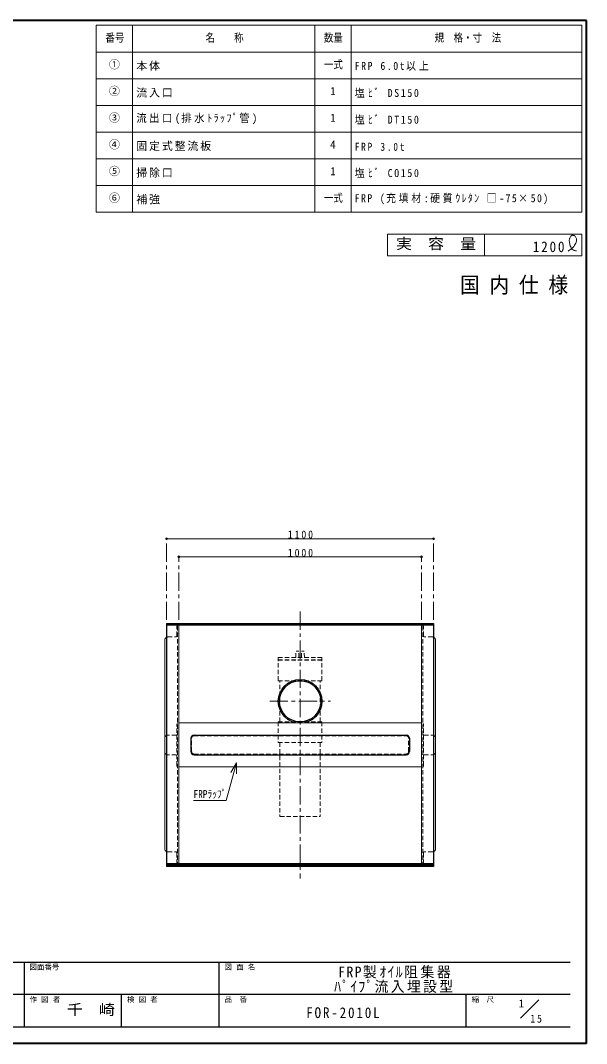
# Model space of a CAD drawing. Units: millimetres at full size, sheet at 1:15; some dimension numbers follow another scale. Extents: x -3100 to 2975, y -2083 to 2132.
# Drawn here: x 643 to 2975, y -2083 to 2132 of the extents above; entities that cross this region are included whole.
import ezdxf
from ezdxf.enums import TextEntityAlignment as Align

# ---------------------------------------------------------------- set-up
doc = ezdxf.new("R2010")
doc.units = ezdxf.units.MM
doc.header["$LTSCALE"] = 15
doc.header["$PDMODE"] = 32
doc.header["$PDSIZE"] = 7.5
doc.linetypes.add('CHAIN1', pattern=[8, 5, -1, 1, -1])
doc.linetypes.add('DASHED1', pattern=[1.8, 1.2, -0.6])
doc.layers.add('0-0____1', color=7, linetype='Continuous', lineweight=18)
doc.layers.add('0-1____2', color=7, linetype='Continuous')
doc.layers.add('0-E_寸法', color=7, linetype='Continuous')
doc.styles.add('ＭＳ ゴシック', font='')
doc.styles.get('ＭＳ ゴシック').set_extended_font_data('MS Gothic')

msp = doc.modelspace()

# ---------------------------------------------------------------- linework, layer by layer
at = {"layer": '0-0____1', "color": 1, "lineweight": 40}
for p, q in [((2975.06, 2132.48), (-3099.94, 2132.48)), ((2975.06, -2082.52), (2975.06, 2132.48)), ((2975.06, -2082.52), (-3099.94, -2082.52))]:
    msp.add_line(p, q, dxfattribs=at)
at = {"layer": '0-0____1', "color": 3}
for p, q in [((2955.06, 2112.48), (955.06, 2112.48)), ((1105.06, 1342.48), (1105.06, 2112.48)), ((1855.06, 1342.48), (1855.06, 2112.48)), ((2005.06, 1342.48), (2005.06, 2112.48)), ((2955.06, 1342.48), (2955.06, 2112.48)), ((2955.06, 2002.48), (955.06, 2002.48)), ((2955.06, 1892.48), (955.06, 1892.48)), ((2955.06, 1782.48), (955.06, 1782.48)), ((2955.06, 1672.48), (955.06, 1672.48)), ((2955.06, 1562.48), (955.06, 1562.48)), ((2955.06, 1452.48), (955.06, 1452.48)), ((2955.06, 1252.48), (2155.06, 1252.48)), ((2555.06, 1252.48), (2555.06, 1162.48)), ((2955.06, 1252.48), (2955.06, 1162.48))]:
    msp.add_line(p, q, dxfattribs=at)
at = {"layer": '0-0____1', "color": 4, "linetype": 'CHAIN1', "lineweight": 9}
for p, q in [((1245.06, -337.52), (1245.06, -2.52)), ((2345.06, -337.52), (2345.06, -2.52)), ((1295.06, -337.52), (1295.06, -77.52)), ((2295.06, -337.52), (2295.06, -77.52)), ((1795.06, -302.52), (1795.06, -1402.52)), ((1670.06, -672.52), (1920.06, -672.52))]:
    msp.add_line(p, q, dxfattribs=at)
at = {"layer": '0-0____1', "color": 4, "lineweight": 9}
for p, q in [((2345.06, -2.52), (1245.06, -2.52)), ((1295.06, -77.52), (2295.06, -77.52)), ((1237.06, -420.52), (1237.06, -824.77)), ((2353.06, -420.52), (2353.06, -824.77)), ((1295.06, -761.77), (1783.47, -761.77)), ((1806.65, -761.77), (2295.06, -761.77)), ((1237.06, -1279.52), (1237.06, -879.77)), ((2353.06, -1279.52), (2353.06, -879.77)), ((1295.06, -942.77), (2295.06, -942.77))]:
    msp.add_line(p, q, dxfattribs=at)
at = {"layer": '0-0____1', "color": 5, "lineweight": 25}
for p, q in [((1245.06, -352.52), (2345.06, -352.52)), ((1245.06, -352.52), (1245.06, -1352.52)), ((1245.06, -357.52), (2345.06, -357.52)), ((2345.06, -352.52), (2345.06, -1352.52)), ((1345.06, -824.77), (1345.06, -879.77)), ((1358.06, -811.77), (2232.06, -811.77)), ((2245.06, -824.77), (2245.06, -879.77)), ((1358.06, -892.77), (2232.06, -892.77)), ((2345.06, -1342.52), (1245.06, -1342.52)), ((2345.06, -1347.52), (1245.06, -1347.52)), ((2345.06, -1352.52), (1245.06, -1352.52))]:
    msp.add_line(p, q, dxfattribs=at)
at = {"layer": '0-0____1', "color": 4, "linetype": 'DASHED1', "lineweight": 9}
for p, q in [((1289.64, -360.51), (1287.06, -364.59)), ((1287.06, -402.52), (1287.06, -364.59)), ((1290.06, -362.52), (1290.06, -1337.52)), ((2300.06, -362.52), (2300.06, -1337.52)), ((2300.48, -360.51), (2303.06, -364.59)), ((2303.06, -402.52), (2303.06, -364.59)), ((1250.06, -407.52), (1282.06, -407.52)), ((2340.06, -407.52), (2308.06, -407.52)), ((1290.06, -761.77), (1287.06, -766.77)), ((2300.06, -761.77), (2303.06, -766.77)), ((1284.06, -811.77), (1250.06, -811.77)), ((2306.06, -811.77), (2340.06, -811.77)), ((1284.06, -892.77), (1250.06, -892.77)), ((2306.06, -892.77), (2340.06, -892.77)), ((1250.06, -1292.52), (1282.06, -1292.52)), ((1287.06, -1297.52), (1287.06, -1335.45)), ((2303.06, -1297.52), (2303.06, -1335.45)), ((2340.06, -1292.52), (2308.06, -1292.52)), ((1285.06, -1342.52), (1245.06, -1342.52)), ((1289.64, -1339.52), (1287.06, -1335.45)), ((2300.48, -1339.52), (2303.06, -1335.45)), ((2305.06, -1342.52), (2345.06, -1342.52))]:
    msp.add_line(p, q, dxfattribs=at)
at = {"layer": '0-0____1'}
for p, q in [((1295.06, -352.52), (1295.06, -1347.52)), ((2295.06, -352.52), (2295.06, -1347.52)), ((1237.06, -879.77), (1237.06, -824.77)), ((2353.06, -879.77), (2353.06, -824.77)), ((1532.25, -926.35), (1490.75, -1081.23)), ((1532.25, -926.35), (1509.75, -965.32)), ((1532.25, -926.35), (1532.25, -971.35)), ((1355.98, -1081.23), (1490.75, -1081.23)), ((2703.23, -1978.28), (2778.99, -1902.52))]:
    msp.add_line(p, q, dxfattribs=at)
at = {"layer": '0-0____1', "linetype": 'DASHED1'}
for p, q in [((1885.06, -491.52), (1705.06, -491.52)), ((1885.06, -502.52), (1705.06, -502.52)), ((1705.06, -587.52), (1705.06, -502.52)), ((1777.06, -491.52), (1778.06, -465.52)), ((1789.06, -465.52), (1778.06, -465.52)), ((1790.06, -491.52), (1789.06, -465.52)), ((1800.06, -491.52), (1801.06, -465.52)), ((1801.06, -465.52), (1812.06, -465.52)), ((1813.06, -491.52), (1812.06, -465.52)), ((1885.06, -501.52), (1885.06, -491.52)), ((1712.06, -757.52), (1712.06, -587.52)), ((1878.06, -757.52), (1878.06, -587.52)), ((1885.06, -757.52), (1885.06, -842.52)), ((1348.06, -879.77), (1348.06, -824.77)), ((1358.06, -814.77), (2232.06, -814.77)), ((1705.06, -842.52), (1885.06, -842.52)), ((1878.06, -842.52), (1878.06, -1147.52)), ((2242.06, -879.77), (2242.06, -824.77)), ((1358.06, -889.77), (2232.06, -889.77))]:
    msp.add_line(p, q, dxfattribs=at)
at = {"layer": '0-0____1', "color": 6, "lineweight": 25}
for p, q in [((-3032.44, -1747.16), (2907.56, -1747.16)), ((657.56, -1747.16), (657.56, -2015.02)), ((1461.13, -2015.02), (1461.13, -1747.16)), ((2907.56, -1881.09), (-146.01, -1881.09)), ((1059.35, -2015.02), (1059.35, -1881.09)), ((2478.99, -2015.02), (2478.99, -1881.09)), ((2907.56, -2015.02), (-3032.44, -2015.02))]:
    msp.add_line(p, q, dxfattribs=at)
at = {"layer": '0-0____1', "color": 3}
for points in [[(2955.06, 1342.48), (955.06, 1342.48), (955.06, 2112.48)], [(2955.06, 1162.48), (2155.06, 1162.48), (2155.06, 1252.48)]]:
    msp.add_lwpolyline(points, dxfattribs=at)
at = {"layer": '0-0____1', "color": 4, "lineweight": 9}
for points in [[(2898.81, 1182.02), (2901.38, 1183.82), (2905.77, 1186.96), (2910.09, 1190.21), (2914.29, 1193.64), (2918.34, 1197.32), (2922.17, 1201.3), (2924.29, 1203.78), (2926.04, 1206.04), (2928.82, 1210.16), (2931.17, 1214.5), (2932.96, 1219.02), (2934.05, 1223.66), (2934.31, 1228.37), (2934.01, 1231.11), (2933.66, 1232.81), (2932.73, 1235.68), (2931.43, 1238.42), (2929.75, 1240.95), (2927.72, 1243.18), (2925.35, 1245.05), (2923.83, 1245.93), (2923.11, 1246.27), (2921.85, 1246.77), (2920.55, 1247.15), (2919.24, 1247.4), (2917.94, 1247.5), (2916.67, 1247.44), (2915.95, 1247.32), (2914.51, 1246.89), (2912.23, 1245.59), (2910.21, 1243.71), (2908.47, 1241.4), (2907.01, 1238.77), (2905.84, 1235.99), (2905.3, 1234.35), (2904.69, 1232.03), (2904.07, 1228.09), (2903.94, 1224.22), (2904.22, 1220.36)], [(2904.22, 1220.36), (2904.82, 1216.49), (2905.66, 1212.58), (2906.23, 1210.27), (2906.88, 1207.77), (2908.15, 1203.47), (2909.67, 1199.28), (2911.51, 1195.36), (2913.75, 1191.86), (2916.45, 1188.94), (2918.27, 1187.57), (2919.45, 1186.88), (2921.63, 1185.89), (2923.96, 1185.12), (2926.42, 1184.51), (2928.97, 1184.03), (2931.57, 1183.63), (2933.09, 1183.41)]]:
    msp.add_lwpolyline(points, dxfattribs=at)
at = {"layer": '0-0____1', "linetype": 'DASHED1'}
for points in [[(1885.06, -501.52), (1705.06, -501.52), (1705.06, -491.52)], [(1705.06, -587.52), (1885.06, -587.52), (1885.06, -502.52)], [(1885.06, -757.52), (1705.06, -757.52), (1705.06, -842.52)], [(1712.06, -842.52), (1712.06, -1147.52), (1878.06, -1147.52)]]:
    msp.add_lwpolyline(points, dxfattribs=at)
at = {"layer": '0-0____1', "color": 4, "linetype": 'DASHED1', "lineweight": 9}
for points in [[(1290.06, -942.77), (1287.06, -937.77), (1287.06, -766.77)], [(2300.06, -942.77), (2303.06, -937.77), (2303.06, -766.77)]]:
    msp.add_lwpolyline(points, dxfattribs=at)
at = {"layer": '0-0____1', "color": 5, "lineweight": 25}
for radius in [90, 85]:
    msp.add_circle((1795.06, -672.52), radius, dxfattribs=at)
at = {"layer": '0-0____1', "color": 4, "linetype": 'DASHED1', "lineweight": 9}
for centre, radius, start, end in [((1285.06, -362.52), 5, 0, 90), ((2305.06, -362.52), 5, 90, 180), ((1250.06, -420.52), 13, 90, 112.61986), ((1282.06, -402.52), 5, 270, 0), ((2308.06, -402.52), 5, 180, 270), ((2340.06, -420.52), 13, 67.38014, 90), ((1250.06, -824.77), 13, 90, 112.61986), ((1284.06, -808.77), 3, 270, 0), ((2306.06, -808.77), 3, 180, 270), ((2340.06, -824.77), 13, 67.38014, 90), ((1250.06, -879.77), 13, 247.38014, 270), ((1284.06, -895.77), 3, 0, 90), ((2306.06, -895.77), 3, 90, 180), ((2340.06, -879.77), 13, 270, 292.61986), ((1250.06, -1279.52), 13, 247.38014, 270), ((1282.06, -1297.52), 5, 0, 90), ((2308.06, -1297.52), 5, 90, 180), ((2340.06, -1279.52), 13, 270, 292.61986), ((1285.06, -1337.52), 5, 270, 0), ((2305.06, -1337.52), 5, 180, 270)]:
    msp.add_arc(centre, radius, start, end, dxfattribs=at)
at = {"layer": '0-0____1', "color": 4, "lineweight": 9}
for centre, start, end in [((1250.06, -420.52), 112.61986, 180), ((2340.06, -420.52), 0, 67.38014), ((1250.06, -1279.52), 180, 247.38014), ((2340.06, -1279.52), 292.61986, 0)]:
    msp.add_arc(centre, 13, start, end, dxfattribs=at)
at = {"layer": '0-0____1'}
for centre, start, end in [((1250.06, -824.77), 112.61986, 180), ((2340.06, -824.77), 0, 67.38014), ((1250.06, -879.77), 180, 247.38014), ((2340.06, -879.77), 292.61986, 0)]:
    msp.add_arc(centre, 13, start, end, dxfattribs=at)
at = {"layer": '0-0____1', "color": 5, "lineweight": 25}
for centre, start, end in [((1358.06, -824.77), 90, 180), ((2232.06, -824.77), 0, 90), ((1358.06, -879.77), 180, 270), ((2232.06, -879.77), 270, 0)]:
    msp.add_arc(centre, 13, start, end, dxfattribs=at)
at = {"layer": '0-0____1', "linetype": 'DASHED1'}
for centre, start, end in [((1358.06, -824.77), 90, 180), ((2232.06, -824.77), 0, 90), ((1358.06, -879.77), 180, 270), ((2232.06, -879.77), 270, 0)]:
    msp.add_arc(centre, 10, start, end, dxfattribs=at)
at = {"layer": '0-0____1', "color": 4}
for p in [(1245.06, -2.52), (2345.06, -2.52), (1295.06, -77.52), (2295.06, -77.52)]:
    msp.add_point(p, dxfattribs=at)

# ---------------------------------------------------------------- texts
at = {"layer": '0-0____1', "style": 'ＭＳ ゴシック'}
for s, height, width, p in [('番号', 32.99, 0.85, (992.56, 2034.98)), ('名\u3000\u3000称', 32.99, 0.85, (1405.06, 2034.98)), ('数量', 32.99, 0.85, (1892.56, 2034.98)), ('規\u3000格・寸\u3000法', 32.99, 0.85, (2348.81, 2034.98)), ('一式', 32.99, 0.85, (1892.56, 1924.98)), ('一式', 32.99, 0.85, (1892.56, 1374.98)), ('実\u3000容\u3000量', 43.99, 1.1, (2190.06, 1177.48)), ('国 内 仕 様', 65.98, 0.9, (2453.81, 990.34)), ('千\u3000崎', 43.99, 1.1, (834.35, -1978.05))]:
    msp.add_text(s, height=height, dxfattribs=dict(at, width=width)).set_placement(p, align=Align.BOTTOM_LEFT)
for s, height, p in [('①', 32.99, (1007.56, 1924.98)), ('②', 32.99, (1007.56, 1814.98)), ('1', 32.99, (1918.81, 1814.98)), ('③', 32.99, (1007.56, 1704.98)), ('1', 32.99, (1918.81, 1704.98)), ('④', 32.99, (1007.56, 1594.98)), ('4', 32.99, (1918.81, 1594.98)), ('⑤', 32.99, (1007.56, 1484.98)), ('1', 32.99, (1918.81, 1484.98)), ('⑥', 32.99, (1007.56, 1374.98)), ('図面番号', 21.99, (680.06, -1784.66)), ('図 面 名', 21.99, (1483.63, -1784.66)), ('作 図 者', 21.99, (680.06, -1918.59)), ('検 図 者', 21.99, (1081.85, -1918.59)), ('品\u3000番', 21.99, (1483.63, -1918.59)), ('縮\u3000尺', 21.99, (2501.49, -1918.59)), ('1', 32.99, (2695.61, -1943.8))]:
    msp.add_text(s, height=height, dxfattribs=at).set_placement(p, align=Align.BOTTOM_LEFT)
at = {"layer": '0-0____1', "attachment_point": 7, "style": 'ＭＳ ゴシック'}
for s, insert, char_height in [('\\T1.17;本体', (1120.06, 1924.98), 32.99), ('\\T1.31;\\W0.9;FRP\\~6.0t以上', (2020.06, 1924.98), 32.99), ('\\T1.17;流入口', (1120.06, 1814.98), 32.99), ('\\T1.34;\\W0.9;塩ﾋﾞ\\~DS150', (2020.06, 1814.98), 32.99), ('\\T1.24;\\W0.95;流出口(排水ﾄﾗｯﾌﾟ管)', (1120.06, 1704.98), 32.99), ('\\T1.34;\\W0.9;塩ﾋﾞ\\~DT150', (2020.06, 1704.98), 32.99), ('\\T1.17;固定式整流板', (1120.06, 1594.98), 32.99), ('\\T1.39;\\W0.85;FRP\\~3.0t', (2020.06, 1594.98), 32.99), ('\\T1.17;掃除口', (1120.06, 1484.98), 32.99), ('\\T1.34;\\W0.9;塩ﾋﾞ\\~CO150', (2020.06, 1484.98), 32.99), ('\\T1.17;補強', (1120.06, 1374.98), 32.99), ('\\T1.28;\\W0.9;FRP\\~(充填材:硬質ｳﾚﾀﾝ\\~□-75×50)', (2020.06, 1374.98), 32.99), ('\\T1.28;\\W0.9;1200', (2753.81, 1177.48), 43.99), ('\\T1.38;\\W0.9;1100', (1744.43, -2.52), 32.99), ('\\T1.38;\\W0.9;1000', (1744.43, -77.52), 32.99), ('\\T1.36;\\W0.9;15', (2743.56, -1996.87), 32.99)]:
    msp.add_mtext(s, dxfattribs=dict(at, insert=insert, char_height=char_height))
at = {"layer": '0-1____2', "char_height": 43.99, "attachment_point": 7, "style": 'ＭＳ ゴシック'}
for s, insert in [('\\T1.19;\\W0.95;FRP製ｵｲﾙ阻集器', (1951.85, -1814.12)), ('\\T1.17;\\W0.95;ﾊﾟｲﾌﾟ流入埋設型', (1934.97, -1874.12)), ('\\T1.28;\\W0.9;FOR-2010L', (1820.06, -1978.05))]:
    msp.add_mtext(s, dxfattribs=dict(at, insert=insert))
at = {"layer": '0-E_寸法', "style": 'ＭＳ ゴシック', "width": 0.85}
msp.add_text('FRPﾗｯﾌﾟ', height=32.99, dxfattribs=at).set_placement((1355.98, -1081.23), align=Align.BOTTOM_LEFT)

doc.saveas('drawing.dxf')
